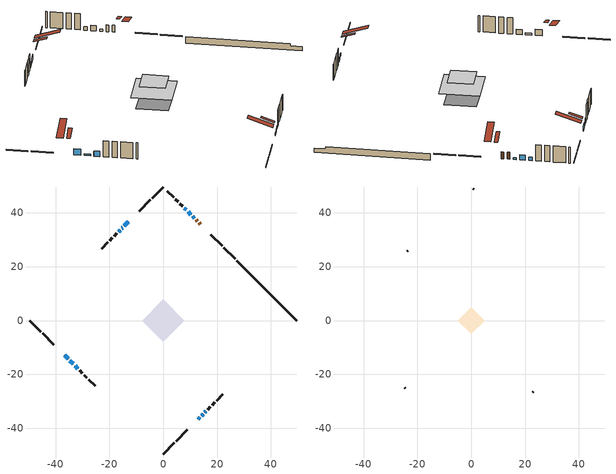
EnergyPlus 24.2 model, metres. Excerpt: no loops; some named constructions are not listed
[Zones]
conditioned space
 floor adiabatic (AdiabaticFloorConstruction): -7.85,0 0,7.85 7.85,0 0,-7.85 z3.05
 floor foundation (Slab1 construction): -5.55,0.65 -0.65,5.55 5.55,-0.65 0.65,-5.55 z-1.31
 wall outside (RimJoist1 construction): 0,-49.56 4.16,-45.4 / -49.56,0 -45.4,-4.16 / 0,49.56 -4.16,45.4 / 26.71,22.86 22.54,27.02 z0.61:0.91
 wall outside (RimJoist2 construction): 4.82,-44.74 8.98,-40.58 / -44.74,-4.82 -40.58,-8.98 / -4.82,44.74 -8.98,40.58 / 21.89,27.68 17.73,31.84 z0.61:0.91
 wall outside (AdiabaticWallConstruction 1): 13.8,35.76 13.32,36.24 / 12.66,36.9 12.19,37.37 z0.61:2.64
 wall outside (AdiabaticWallConstruction): 12.9,-36.66 13.55,-36.01 z0.61:1.37; -12.9,36.66 -14.43,35.13 / 10.27,39.29 9.19,40.37 / -32.76,-16.8 -31.68,-17.88 z0.61:2.13; -36.66,-12.9 -35.29,-14.27 z0.61:2.44; 11.54,38.03 10.92,38.64 / 14.21,-35.36 14.82,-34.74 / -34.64,-14.92 -33.42,-16.15 z0.61:1.17; -15.09,34.48 -15.38,34.19 z0.61:1.68; 15.47,-34.09 15.83,-33.73 z0.61:1.53; 8.53,41.03 7.89,41.68 z0.61:1.63; -16.03,33.53 -16.57,32.99 z0.61:2.14
 wall outside (Wall1 construction): 16.49,-33.08 17.53,-32.03 / -31.03,-18.54 -29.98,-19.58 / -17.23,32.34 -18.27,31.29 / 7.23,42.33 6.18,43.38 z0.61:5.49
 wall outside (Wall2 construction): 18.19,-31.37 19.2,-30.37 / -29.32,-20.24 -28.31,-21.25 / -18.93,30.63 -19.94,29.62 / 5.53,44.03 4.52,45.04 z0.61:5.49
 wall outside (Wall3 construction): 19.85,-29.71 22.18,-27.39 / -27.66,-21.9 -25.33,-24.23 / -20.59,28.97 -22.92,26.64 / 3.86,45.7 1.54,48.02 z0.61:5.49
 wall foundation (FoundationWall1 construction): 27.36,22.2,-1.31 27.36,22.2,0.61 47.34,2.22,0.61 47.34,2.22,0 49.56,0,0 49.56,0,-1.31
 window (WindowConstruction): 12.9,-36.66 13.55,-36.01 z0.61:1.37
 window (WindowConstruction 5): -12.9,36.66 -14.43,35.13 z0.61:2.13
 window (WindowConstruction 6): -36.66,-12.9 -35.29,-14.27 z0.61:2.44
 window (WindowConstruction 9): 11.54,38.03 10.93,38.64 z0.61:1.17
 window (WindowConstruction 10): 14.21,-35.35 14.82,-34.74 z0.61:1.17
 window (WindowConstruction 11): -34.64,-14.93 -33.42,-16.15 z0.61:1.17
 window (WindowConstruction 1): 10.27,39.29 9.19,40.37 z0.61:2.13
 window (WindowConstruction 2): -32.76,-16.8 -31.68,-17.88 z0.61:2.13
 window (WindowConstruction 7): -15.09,34.48 -15.37,34.19 z0.61:1.68
 window (WindowConstruction 8): 15.47,-34.09 15.83,-33.73 z0.61:1.52
 window (WindowConstruction 3): 8.53,41.03 7.89,41.68 z0.61:1.62
 window (WindowConstruction 4): -16.03,33.53 -16.57,32.99 z0.61:2.13
 door (Door): 13.8,35.76 13.32,36.24 z0.61:2.64
 door (Door 1): 12.66,36.9 12.19,37.37 z0.61:2.64
 ceiling adiabatic (AdiabaticFloorConstruction): 0,-7.85 7.85,0 0,7.85 -7.85,0 z3.05
 roof outside (Roof2 construction): 12.25,-37.32,5.49 9.67,-34.74,6.7 8.99,-35.42,6.7 11.57,-37.99,5.49; -37.32,-12.25,5.49 -34.74,-9.67,6.7 -35.42,-8.99,6.7 -37.99,-11.57,5.49; -12.25,37.32,5.49 -9.67,34.74,6.7 -8.99,35.42,6.7 -11.57,37.99,5.49; 14.46,35.1,5.49 11.88,32.53,6.7 12.56,31.85,6.7 15.14,34.42,5.49
attic - vented
 floor to conditioned space (Floor1 construction Reversed): -4.96,0 0,4.96 4.96,0 0,-4.96 z5.49
 wall outside (Wall4 construction): 22.83,-26.73 23.06,-26.5 / -24.68,-24.89 -24.45,-25.11 / -23.58,25.99 -23.8,25.76 / 0.88,48.68 0.66,48.91 z0.61:5.49
 roof outside (Roof1 construction): 10.91,-38.65,5.49 6.08,-33.82,7.77 4.8,-35.09,7.77 9.64,-39.92,5.49; -38.65,-10.91,5.49 -33.82,-6.08,7.77 -35.09,-4.8,7.77 -39.92,-9.64,5.49; -10.91,38.65,5.49 -6.08,33.82,7.77 -4.8,35.09,7.77 -9.64,39.92,5.49; 15.79,33.77,5.49 10.96,28.93,7.77 12.24,27.66,7.77 17.07,32.49,5.49
[Material] Roughness=Rough; Thermal Absorptance=0.9
Name | Thickness {m} | Conductivity {W/m-K} | Density {kg/m3} | Specific Heat {J/kg-K} | Solar Absorptance | Visible Absorptance
ceiling loosefill ins | 0.254 | 0.0480833 | 16.02 | 1046.75 | 0.7 | 0.7
ceiling stud and cavity | 0.1397 | 0.194931 | 65.682 | 1177.47 | 0.7 | 0.7
gypsum board | 0.0127 | 0.160291 | 801 | 837.4 | 0.6 | 0.6
[Construction]
Floor1 construction: ceiling loosefill ins, ceiling stud and cavity, gypsum board
[EnergyManagementSystem:OutputVariable] Type of Data in Variable=Summed; Update Frequency=ZoneTimestep
Name | EMS Variable | EMS Program or Subroutine | Units
loads_htg_intgains_annual_outvar; Energy Management System Output Variable 23 | loads_htg_intgains | component_loads_program | J
loads_htg_lighting_annual_outvar; Energy Management System Output Variable 24 | loads_htg_lighting | component_loads_program | J
loads_clg_roofs_annual_outvar; Energy Management System Output Variable 25 | loads_clg_roofs | component_loads_program | J
loads_clg_ceilings_annual_outvar; Energy Management System Output Variable 26 | loads_clg_ceilings | component_loads_program | J
loads_clg_walls_annual_outvar; Energy Management System Output Variable 27 | loads_clg_walls | component_loads_program | J
loads_clg_rim_joists_annual_outvar; Energy Management System Output Variable 28 | loads_clg_rim_joists | component_loads_program | J
loads_clg_foundation_walls_annual_outvar; Energy Management System Output Variable 29 | loads_clg_foundation_walls | component_loads_program | J
loads_clg_doors_annual_outvar; Energy Management System Output Variable 30 | loads_clg_doors | component_loads_program | J
loads_clg_windows_conduction_annual_outvar; Energy Management System Output Variable 31 | loads_clg_windows_conduction | component_loads_program | J
loads_clg_windows_solar_annual_outvar; Energy Management System Output Variable 32 | loads_clg_windows_solar | component_loads_program | J
loads_clg_skylights_conduction_annual_outvar; Energy Management System Output Variable 33 | loads_clg_skylights_conduction | component_loads_program | J
loads_clg_skylights_solar_annual_outvar; Energy Management System Output Variable 34 | loads_clg_skylights_solar | component_loads_program | J
loads_clg_floors_annual_outvar; Energy Management System Output Variable 35 | loads_clg_floors | component_loads_program | J
loads_clg_slabs_annual_outvar; Energy Management System Output Variable 36 | loads_clg_slabs | component_loads_program | J
loads_clg_internal_mass_annual_outvar; Energy Management System Output Variable 37 | loads_clg_internal_mass | component_loads_program | J
loads_clg_infil_annual_outvar; Energy Management System Output Variable 38 | loads_clg_infil | component_loads_program | J
loads_clg_natvent_annual_outvar; Energy Management System Output Variable 39 | loads_clg_natvent | component_loads_program | J
loads_clg_mechvent_annual_outvar; Energy Management System Output Variable 40 | loads_clg_mechvent | component_loads_program | J
loads_clg_whf_annual_outvar; Energy Management System Output Variable 41 | loads_clg_whf | component_loads_program | J
loads_clg_ducts_annual_outvar; Energy Management System Output Variable 42 | loads_clg_ducts | component_loads_program | J
loads_clg_intgains_annual_outvar; Energy Management System Output Variable 43 | loads_clg_intgains | component_loads_program | J
loads_clg_lighting_annual_outvar; Energy Management System Output Variable 44 | loads_clg_lighting | component_loads_program | J
loads_htg_tot_annual_outvar; Energy Management System Output Variable 1; Energy Management System Output Variable 45 | loads_htg_tot | total_loads_program | J
loads_clg_tot_annual_outvar; Energy Management System Output Variable 2; Energy Management System Output Variable 46 | loads_clg_tot | total_loads_program | J
Energy Management System Output Variable 3 | htg_unmet_hours | unmet_hours_program | hr
Energy Management System Output Variable 4 | clg_unmet_hours | unmet_hours_program | hr
Energy Management System Output Variable 5 | loads_htg_roofs | component_loads_program | J
Energy Management System Output Variable 6 | loads_htg_ceilings | component_loads_program | J
Energy Management System Output Variable 7 | loads_htg_walls | component_loads_program | J
Energy Management System Output Variable 8 | loads_htg_rim_joists | component_loads_program | J
Energy Management System Output Variable 9 | loads_htg_foundation_walls | component_loads_program | J
Energy Management System Output Variable 10 | loads_htg_doors | component_loads_program | J
Energy Management System Output Variable 11 | loads_htg_windows_conduction | component_loads_program | J
Energy Management System Output Variable 12 | loads_htg_windows_solar | component_loads_program | J
Energy Management System Output Variable 13 | loads_htg_skylights_conduction | component_loads_program | J
Energy Management System Output Variable 14 | loads_htg_skylights_solar | component_loads_program | J
Energy Management System Output Variable 15 | loads_htg_floors | component_loads_program | J
Energy Management System Output Variable 16 | loads_htg_slabs | component_loads_program | J
Energy Management System Output Variable 17 | loads_htg_internal_mass | component_loads_program | J
Energy Management System Output Variable 18 | loads_htg_infil | component_loads_program | J
Energy Management System Output Variable 19 | loads_htg_natvent | component_loads_program | J
Energy Management System Output Variable 20 | loads_htg_mechvent | component_loads_program | J
Energy Management System Output Variable 21 | loads_htg_whf | component_loads_program | J
Energy Management System Output Variable 22 | loads_htg_ducts | component_loads_program | J
[Schedule:Day:Interval]
interior lighting schedule day: No, 01:00, 0.108182, 04:00, 0.0901515, 05:00, 0.0991667, 06:00, 0.162273, 07:00, 0.270455, 08:00, 0.342576, 10:00, 0.369621, 11:00, 0.351591, 12:00, 0.333561, 13:00, 0.324545, 14:00, 0.31553, 15:00, 0.333561, 16:00, 0.369621, 17:00, 0.450758, 18:00, 0.585985, 19:00, 0.775303, 20:00, 0.955606, 21:00, 0.991667, 22:00, 0.712197, 23:00, 0.360606, 24:00, 0.162273
interior lighting schedule day 1: No, 01:00, 0.100909, 04:00, 0.0840909, 05:00, 0.0925, 06:00, 0.151364, 07:00, 0.252273, 08:00, 0.319545, 10:00, 0.344773, 11:00, 0.327955, 12:00, 0.311136, 13:00, 0.302727, 14:00, 0.294318, 15:00, 0.311136, 16:00, 0.344773, 17:00, 0.420455, 18:00, 0.546591, 19:00, 0.723182, 20:00, 0.891364, 21:00, 0.925, 22:00, 0.664318, 23:00, 0.336364, 24:00, 0.151364
interior lighting schedule day 2: No, 01:00, 0.0927273, 04:00, 0.0772727, 05:00, 0.085, 06:00, 0.139091, 07:00, 0.231818, 08:00, 0.293636, 10:00, 0.316818, 11:00, 0.301364, 12:00, 0.285909, 13:00, 0.278182, 14:00, 0.270455, 15:00, 0.285909, 16:00, 0.316818, 17:00, 0.386364, 18:00, 0.502273, 19:00, 0.664545, 20:00, 0.819091, 21:00, 0.85, 22:00, 0.610455, 23:00, 0.309091, 24:00, 0.139091
interior lighting schedule day 3: No, 01:00, 0.0845455, 04:00, 0.0704545, 05:00, 0.0775, 06:00, 0.126818, 07:00, 0.211364, 08:00, 0.267727, 10:00, 0.288864, 11:00, 0.274773, 12:00, 0.260682, 13:00, 0.253636, 14:00, 0.246591, 15:00, 0.260682, 16:00, 0.288864, 17:00, 0.352273, 18:00, 0.457955, 19:00, 0.605909, 20:00, 0.746818, 21:00, 0.775, 22:00, 0.556591, 23:00, 0.281818, 24:00, 0.126818
interior lighting schedule day 4: No, 01:00, 0.0763636, 04:00, 0.0636364, 05:00, 0.07, 06:00, 0.114545, 07:00, 0.190909, 08:00, 0.241818, 10:00, 0.260909, 11:00, 0.248182, 12:00, 0.235455, 13:00, 0.229091, 14:00, 0.222727, 15:00, 0.235455, 16:00, 0.260909, 17:00, 0.318182, 18:00, 0.413636, 19:00, 0.547273, 20:00, 0.674545, 21:00, 0.7, 22:00, 0.502727, 23:00, 0.254545, 24:00, 0.114545
interior lighting schedule day 5: No, 01:00, 0.0727273, 04:00, 0.0606061, 05:00, 0.0666667, 06:00, 0.109091, 07:00, 0.181818, 08:00, 0.230303, 10:00, 0.248485, 11:00, 0.236364, 12:00, 0.224242, 13:00, 0.218182, 14:00, 0.212121, 15:00, 0.224242, 16:00, 0.248485, 17:00, 0.30303, 18:00, 0.393939, 19:00, 0.521212, 20:00, 0.642424, 21:00, 0.666667, 22:00, 0.478788, 23:00, 0.242424, 24:00, 0.109091
interior lighting schedule day 6: No, 01:00, 0.0745455, 04:00, 0.0621212, 05:00, 0.0683333, 06:00, 0.111818, 07:00, 0.186364, 08:00, 0.236061, 10:00, 0.254697, 11:00, 0.242273, 12:00, 0.229848, 13:00, 0.223636, 14:00, 0.217424, 15:00, 0.229848, 16:00, 0.254697, 17:00, 0.310606, 18:00, 0.403788, 19:00, 0.534242, 20:00, 0.658485, 21:00, 0.683333, 22:00, 0.490758, 23:00, 0.248485, 24:00, 0.111818
interior lighting schedule day 7: No, 01:00, 0.08, 04:00, 0.0666667, 05:00, 0.0733333, 06:00, 0.12, 07:00, 0.2, 08:00, 0.253333, 10:00, 0.273333, 11:00, 0.26, 12:00, 0.246667, 13:00, 0.24, 14:00, 0.233333, 15:00, 0.246667, 16:00, 0.273333, 17:00, 0.333333, 18:00, 0.433333, 19:00, 0.573333, 20:00, 0.706667, 21:00, 0.733333, 22:00, 0.526667, 23:00, 0.266667, 24:00, 0.12
interior lighting schedule day 8: No, 01:00, 0.0890909, 04:00, 0.0742424, 05:00, 0.0816667, 06:00, 0.133636, 07:00, 0.222727, 08:00, 0.282121, 10:00, 0.304394, 11:00, 0.289545, 12:00, 0.274697, 13:00, 0.267273, 14:00, 0.259848, 15:00, 0.274697, 16:00, 0.304394, 17:00, 0.371212, 18:00, 0.482576, 19:00, 0.638485, 20:00, 0.78697, 21:00, 0.816667, 22:00, 0.586515, 23:00, 0.29697, 24:00, 0.133636
interior lighting schedule day 9: No, 01:00, 0.0972727, 04:00, 0.0810606, 05:00, 0.0891667, 06:00, 0.145909, 07:00, 0.243182, 08:00, 0.30803, 10:00, 0.332348, 11:00, 0.316136, 12:00, 0.299924, 13:00, 0.291818, 14:00, 0.283712, 15:00, 0.299924, 16:00, 0.332348, 17:00, 0.405303, 18:00, 0.526894, 19:00, 0.697121, 20:00, 0.859242, 21:00, 0.891667, 22:00, 0.640379, 23:00, 0.324242, 24:00, 0.145909
interior lighting schedule day 10: No, 01:00, 0.105455, 04:00, 0.0878788, 05:00, 0.0966667, 06:00, 0.158182, 07:00, 0.263636, 08:00, 0.333939, 10:00, 0.360303, 11:00, 0.342727, 12:00, 0.325152, 13:00, 0.316364, 14:00, 0.307576, 15:00, 0.325152, 16:00, 0.360303, 17:00, 0.439394, 18:00, 0.571212, 19:00, 0.755758, 20:00, 0.931515, 21:00, 0.966667, 22:00, 0.694242, 23:00, 0.351515, 24:00, 0.158182
interior lighting schedule day 11: No, 01:00, 0.109091, 04:00, 0.0909091, 05:00, 0.1, 06:00, 0.163636, 07:00, 0.272727, 08:00, 0.345455, 10:00, 0.372727, 11:00, 0.354545, 12:00, 0.336364, 13:00, 0.327273, 14:00, 0.318182, 15:00, 0.336364, 16:00, 0.372727, 17:00, 0.454545, 18:00, 0.590909, 19:00, 0.781818, 20:00, 0.963636, 21:00, 1, 22:00, 0.718182, 23:00, 0.363636, 24:00, 0.163636
interior lighting schedule default day; occupants schedule default day; clothes dryer schedule default day; cooking range schedule default day; mech vent range fan 0 schedule default day; misc plug loads schedule default day; general water use schedule default day; heating setpoint default day; cooling setpoint default day; clothes dryer exhaust 0 schedule default day; cooling season schedule day; cooling season schedule day 2; cooling season schedule default day; exterior lighting schedule default day; natural vent schedule default day: No, 24:00, 0
occupants schedule day: No, 05:00, 0.426829, 06:00, 0.719512, 07:00, 1, 08:00, 0.670732, 09:00, 0.329268, 14:00, 0.170732, 15:00, 0.231707, 16:00, 0.329268, 17:00, 0.5, 18:00, 0.670732, 19:00, 0.829268, 21:00, 1, 22:00, 0.853659, 23:00, 0.646341, 24:00, 0.426829
clothes dryer schedule day; clothes dryer exhaust 0 schedule day: No, 01:00, 0.123457, 02:00, 0.0740741, 03:00, 0.0493827, 04:00, 0.0246914, 05:00, 0.0493827, 06:00, 0.0740741, 07:00, 0.197531, 08:00, 0.395062, 09:00, 0.592593, 10:00, 0.839506, 11:00, 0.962963, 12:00, 1, 13:00, 0.91358, 14:00, 0.82716, 15:00, 0.716049, 16:00, 0.753086, 17:00, 0.679012, 18:00, 0.666667, 20:00, 0.62963, 21:00, 0.641975, 22:00, 0.666667, 23:00, 0.54321, 24:00, 0.296296
cooking range schedule day: No, 05:00, 0.0597015, 06:00, 0.11194, 07:00, 0.171642, 08:00, 0.291045, 11:00, 0.343284, 12:00, 0.402985, 13:00, 0.462687, 14:00, 0.343284, 15:00, 0.291045, 16:00, 0.402985, 17:00, 0.567164, 18:00, 1, 19:00, 0.850746, 20:00, 0.432836, 21:00, 0.291045, 22:00, 0.231343, 23:00, 0.171642, 24:00, 0.11194
mech vent range fan 0 schedule day: No, 18:00, 0, 19:00, 1, 20:00, 0.2, 24:00, 0
misc plug loads schedule day: No, 06:00, 0.705882, 07:00, 0.745098, 08:00, 0.803922, 15:00, 0.823529, 16:00, 0.862745, 17:00, 0.921569, 18:00, 0.980392, 19:00, 1, 20:00, 0.980392, 21:00, 0.941176, 22:00, 0.862745, 23:00, 0.784314, 24:00, 0.72549
general water use schedule day: No, 01:00, 0.315068, 03:00, 0.287671, 04:00, 0.342466, 05:00, 0.369863, 06:00, 0.520548, 07:00, 0.60274, 08:00, 0.534247, 10:00, 0.506849, 11:00, 0.465753, 14:00, 0.479452, 15:00, 0.534247, 16:00, 0.589041, 17:00, 0.69863, 18:00, 0.876712, 19:00, 0.890411, 20:00, 0.986301, 21:00, 1, 22:00, 0.863014, 23:00, 0.616438, 24:00, 0.465753
heating setpoint day: No, 07:00, 18, 23:00, 21, 24:00, 18
cooling setpoint day: No, 24:00, 25
cooling season schedule day 1: No, 24:00, 1
exterior lighting schedule day: No, 01:00, 0.566667, 03:00, 0.524167, 05:00, 0.495833, 06:00, 0.5525, 07:00, 0.623333, 08:00, 0.580833, 09:00, 0.439167, 10:00, 0.354167, 12:00, 0.34, 13:00, 0.354167, 14:00, 0.396667, 15:00, 0.425, 16:00, 0.495833, 17:00, 0.623333, 18:00, 0.793333, 19:00, 0.906667, 20:00, 0.963333, 21:00, 0.991667, 22:00, 0.920833, 23:00, 0.793333, 24:00, 0.665833
exterior lighting schedule day 1: No, 01:00, 0.528571, 03:00, 0.488929, 05:00, 0.4625, 06:00, 0.515357, 07:00, 0.581429, 08:00, 0.541786, 09:00, 0.409643, 10:00, 0.330357, 12:00, 0.317143, 13:00, 0.330357, 14:00, 0.37, 15:00, 0.396429, 16:00, 0.4625, 17:00, 0.581429, 18:00, 0.74, 19:00, 0.845714, 20:00, 0.898571, 21:00, 0.925, 22:00, 0.858929, 23:00, 0.74, 24:00, 0.621071
exterior lighting schedule day 10: No, 01:00, 0.552381, 03:00, 0.510952, 05:00, 0.483333, 06:00, 0.538571, 07:00, 0.607619, 08:00, 0.56619, 09:00, 0.428095, 10:00, 0.345238, 12:00, 0.331429, 13:00, 0.345238, 14:00, 0.386667, 15:00, 0.414286, 16:00, 0.483333, 17:00, 0.607619, 18:00, 0.773333, 19:00, 0.88381, 20:00, 0.939048, 21:00, 0.966667, 22:00, 0.897619, 23:00, 0.773333, 24:00, 0.649048
exterior lighting schedule day 11: No, 01:00, 0.571429, 03:00, 0.528571, 05:00, 0.5, 06:00, 0.557143, 07:00, 0.628571, 08:00, 0.585714, 09:00, 0.442857, 10:00, 0.357143, 12:00, 0.342857, 13:00, 0.357143, 14:00, 0.4, 15:00, 0.428571, 16:00, 0.5, 17:00, 0.628571, 18:00, 0.8, 19:00, 0.914286, 20:00, 0.971429, 21:00, 1, 22:00, 0.928571, 23:00, 0.8, 24:00, 0.671429
exterior lighting schedule day 2: No, 01:00, 0.485714, 03:00, 0.449286, 05:00, 0.425, 06:00, 0.473571, 07:00, 0.534286, 08:00, 0.497857, 09:00, 0.376429, 10:00, 0.303571, 12:00, 0.291429, 13:00, 0.303571, 14:00, 0.34, 15:00, 0.364286, 16:00, 0.425, 17:00, 0.534286, 18:00, 0.68, 19:00, 0.777143, 20:00, 0.825714, 21:00, 0.85, 22:00, 0.789286, 23:00, 0.68, 24:00, 0.570714
exterior lighting schedule day 3: No, 01:00, 0.442857, 03:00, 0.409643, 05:00, 0.3875, 06:00, 0.431786, 07:00, 0.487143, 08:00, 0.453929, 09:00, 0.343214, 10:00, 0.276786, 12:00, 0.265714, 13:00, 0.276786, 14:00, 0.31, 15:00, 0.332143, 16:00, 0.3875, 17:00, 0.487143, 18:00, 0.62, 19:00, 0.708571, 20:00, 0.752857, 21:00, 0.775, 22:00, 0.719643, 23:00, 0.62, 24:00, 0.520357
exterior lighting schedule day 4: No, 01:00, 0.4, 03:00, 0.37, 05:00, 0.35, 06:00, 0.39, 07:00, 0.44, 08:00, 0.41, 09:00, 0.31, 10:00, 0.25, 12:00, 0.24, 13:00, 0.25, 14:00, 0.28, 15:00, 0.3, 16:00, 0.35, 17:00, 0.44, 18:00, 0.56, 19:00, 0.64, 20:00, 0.68, 21:00, 0.7, 22:00, 0.65, 23:00, 0.56, 24:00, 0.47
exterior lighting schedule day 5: No, 01:00, 0.380952, 03:00, 0.352381, 05:00, 0.333333, 06:00, 0.371429, 07:00, 0.419048, 08:00, 0.390476, 09:00, 0.295238, 10:00, 0.238095, 12:00, 0.228571, 13:00, 0.238095, 14:00, 0.266667, 15:00, 0.285714, 16:00, 0.333333, 17:00, 0.419048, 18:00, 0.533333, 19:00, 0.609524, 20:00, 0.647619, 21:00, 0.666667, 22:00, 0.619048, 23:00, 0.533333, 24:00, 0.447619
exterior lighting schedule day 6: No, 01:00, 0.390476, 03:00, 0.36119, 05:00, 0.341667, 06:00, 0.380714, 07:00, 0.429524, 08:00, 0.400238, 09:00, 0.302619, 10:00, 0.244048, 12:00, 0.234286, 13:00, 0.244048, 14:00, 0.273333, 15:00, 0.292857, 16:00, 0.341667, 17:00, 0.429524, 18:00, 0.546667, 19:00, 0.624762, 20:00, 0.66381, 21:00, 0.683333, 22:00, 0.634524, 23:00, 0.546667, 24:00, 0.45881
exterior lighting schedule day 7: No, 01:00, 0.419048, 03:00, 0.387619, 05:00, 0.366667, 06:00, 0.408571, 07:00, 0.460952, 08:00, 0.429524, 09:00, 0.324762, 10:00, 0.261905, 12:00, 0.251429, 13:00, 0.261905, 14:00, 0.293333, 15:00, 0.314286, 16:00, 0.366667, 17:00, 0.460952, 18:00, 0.586667, 19:00, 0.670476, 20:00, 0.712381, 21:00, 0.733333, 22:00, 0.680952, 23:00, 0.586667, 24:00, 0.492381
exterior lighting schedule day 8: No, 01:00, 0.466667, 03:00, 0.431667, 05:00, 0.408333, 06:00, 0.455, 07:00, 0.513333, 08:00, 0.478333, 09:00, 0.361667, 10:00, 0.291667, 12:00, 0.28, 13:00, 0.291667, 14:00, 0.326667, 15:00, 0.35, 16:00, 0.408333, 17:00, 0.513333, 18:00, 0.653333, 19:00, 0.746667, 20:00, 0.793333, 21:00, 0.816667, 22:00, 0.758333, 23:00, 0.653333, 24:00, 0.548333
exterior lighting schedule day 9: No, 01:00, 0.509524, 03:00, 0.47131, 05:00, 0.445833, 06:00, 0.496786, 07:00, 0.560476, 08:00, 0.522262, 09:00, 0.394881, 10:00, 0.318452, 12:00, 0.305714, 13:00, 0.318452, 14:00, 0.356667, 15:00, 0.382143, 16:00, 0.445833, 17:00, 0.560476, 18:00, 0.713333, 19:00, 0.815238, 20:00, 0.86619, 21:00, 0.891667, 22:00, 0.827976, 23:00, 0.713333, 24:00, 0.59869
[Schedule:Week:Daily]
heating setpoint Week Rule - Jan1-Dec31: heating setpoint day, heating setpoint day, heating setpoint day, heating setpoint day, heating setpoint day, heating setpoint day, heating setpoint day, heating setpoint default day, heating setpoint default day, heating setpoint default day, heating setpoint default day, heating setpoint default day
cooling setpoint Week Rule - Jan1-Dec31: cooling setpoint day, cooling setpoint day, cooling setpoint day, cooling setpoint day, cooling setpoint day, cooling setpoint day, cooling setpoint day, cooling setpoint default day, cooling setpoint default day, cooling setpoint default day, cooling setpoint default day, cooling setpoint default day
clothes dryer exhaust 0 schedule Week Rule - Jan1-Dec31: clothes dryer exhaust 0 schedule day, clothes dryer exhaust 0 schedule day, clothes dryer exhaust 0 schedule day, clothes dryer exhaust 0 schedule day, clothes dryer exhaust 0 schedule day, clothes dryer exhaust 0 schedule day, clothes dryer exhaust 0 schedule day, clothes dryer exhaust 0 schedule default day, clothes dryer exhaust 0 schedule default day, clothes dryer exhaust 0 schedule default day, clothes dryer exhaust 0 schedule default day, clothes dryer exhaust 0 schedule default day
cooling season schedule Week Rule - Jan1-May26: cooling season schedule day, cooling season schedule day, cooling season schedule day, cooling season schedule day, cooling season schedule day, cooling season schedule day, cooling season schedule day, cooling season schedule default day, cooling season schedule default day, cooling season schedule default day, cooling season schedule default day, cooling season schedule default day
cooling season schedule Week Rule - May27-Jun2: cooling season schedule day, cooling season schedule day, cooling season schedule day, cooling season schedule day, cooling season schedule day, cooling season schedule day 1, cooling season schedule day 1, cooling season schedule default day, cooling season schedule default day, cooling season schedule default day, cooling season schedule default day, cooling season schedule default day
cooling season schedule Week Rule - Jun3-Aug25: cooling season schedule day 1, cooling season schedule day 1, cooling season schedule day 1, cooling season schedule day 1, cooling season schedule day 1, cooling season schedule day 1, cooling season schedule day 1, cooling season schedule default day, cooling season schedule default day, cooling season schedule default day, cooling season schedule default day, cooling season schedule default day
cooling season schedule Week Rule - Aug26-Sep1: cooling season schedule day 1, cooling season schedule day 1, cooling season schedule day 1, cooling season schedule day 1, cooling season schedule day 1, cooling season schedule day 1, cooling season schedule day 2, cooling season schedule default day, cooling season schedule default day, cooling season schedule default day, cooling season schedule default day, cooling season schedule default day
cooling season schedule Week Rule - Sep2-Dec31: cooling season schedule day 2, cooling season schedule day 2, cooling season schedule day 2, cooling season schedule day 2, cooling season schedule day 2, cooling season schedule day 2, cooling season schedule day 2, cooling season schedule default day, cooling season schedule default day, cooling season schedule default day, cooling season schedule default day, cooling season schedule default day
exterior lighting schedule Week Rule - Jul1-Jul28: exterior lighting schedule day 6, exterior lighting schedule day 6, exterior lighting schedule day 6, exterior lighting schedule day 6, exterior lighting schedule day 6, exterior lighting schedule day 6, exterior lighting schedule day 6, exterior lighting schedule default day, exterior lighting schedule default day, exterior lighting schedule default day, exterior lighting schedule default day, exterior lighting schedule default day
exterior lighting schedule Week Rule - Jul29-Aug4: exterior lighting schedule day 6, exterior lighting schedule day 6, exterior lighting schedule day 6, exterior lighting schedule day 7, exterior lighting schedule day 7, exterior lighting schedule day 7, exterior lighting schedule day 7, exterior lighting schedule default day, exterior lighting schedule default day, exterior lighting schedule default day, exterior lighting schedule default day, exterior lighting schedule default day
exterior lighting schedule Week Rule - Aug5-Aug25: exterior lighting schedule day 7, exterior lighting schedule day 7, exterior lighting schedule day 7, exterior lighting schedule day 7, exterior lighting schedule day 7, exterior lighting schedule day 7, exterior lighting schedule day 7, exterior lighting schedule default day, exterior lighting schedule default day, exterior lighting schedule default day, exterior lighting schedule default day, exterior lighting schedule default day
exterior lighting schedule Week Rule - Aug26-Sep1: exterior lighting schedule day 7, exterior lighting schedule day 7, exterior lighting schedule day 7, exterior lighting schedule day 7, exterior lighting schedule day 7, exterior lighting schedule day 7, exterior lighting schedule day 8, exterior lighting schedule default day, exterior lighting schedule default day, exterior lighting schedule default day, exterior lighting schedule default day, exterior lighting schedule default day
exterior lighting schedule Week Rule - Sep2-Sep29: exterior lighting schedule day 8, exterior lighting schedule day 8, exterior lighting schedule day 8, exterior lighting schedule day 8, exterior lighting schedule day 8, exterior lighting schedule day 8, exterior lighting schedule day 8, exterior lighting schedule default day, exterior lighting schedule default day, exterior lighting schedule default day, exterior lighting schedule default day, exterior lighting schedule default day
exterior lighting schedule Week Rule - Sep30-Oct6: exterior lighting schedule day 8, exterior lighting schedule day 9, exterior lighting schedule day 9, exterior lighting schedule day 9, exterior lighting schedule day 9, exterior lighting schedule day 9, exterior lighting schedule day 9, exterior lighting schedule default day, exterior lighting schedule default day, exterior lighting schedule default day, exterior lighting schedule default day, exterior lighting schedule default day
exterior lighting schedule Week Rule - Oct7-Oct27: exterior lighting schedule day 9, exterior lighting schedule day 9, exterior lighting schedule day 9, exterior lighting schedule day 9, exterior lighting schedule day 9, exterior lighting schedule day 9, exterior lighting schedule day 9, exterior lighting schedule default day, exterior lighting schedule default day, exterior lighting schedule default day, exterior lighting schedule default day, exterior lighting schedule default day
exterior lighting schedule Week Rule - Oct28-Nov3: exterior lighting schedule day 9, exterior lighting schedule day 9, exterior lighting schedule day 9, exterior lighting schedule day 9, exterior lighting schedule day 10, exterior lighting schedule day 10, exterior lighting schedule day 10, exterior lighting schedule default day, exterior lighting schedule default day, exterior lighting schedule default day, exterior lighting schedule default day, exterior lighting schedule default day
exterior lighting schedule Week Rule - Nov4-Nov24: exterior lighting schedule day 10, exterior lighting schedule day 10, exterior lighting schedule day 10, exterior lighting schedule day 10, exterior lighting schedule day 10, exterior lighting schedule day 10, exterior lighting schedule day 10, exterior lighting schedule default day, exterior lighting schedule default day, exterior lighting schedule default day, exterior lighting schedule default day, exterior lighting schedule default day
exterior lighting schedule Week Rule - Nov25-Dec1: exterior lighting schedule day 10, exterior lighting schedule day 10, exterior lighting schedule day 10, exterior lighting schedule day 10, exterior lighting schedule day 10, exterior lighting schedule day 10, exterior lighting schedule day 11, exterior lighting schedule default day, exterior lighting schedule default day, exterior lighting schedule default day, exterior lighting schedule default day, exterior lighting schedule default day
exterior lighting schedule Week Rule - Dec2-Dec31: exterior lighting schedule day 11, exterior lighting schedule day 11, exterior lighting schedule day 11, exterior lighting schedule day 11, exterior lighting schedule day 11, exterior lighting schedule day 11, exterior lighting schedule day 11, exterior lighting schedule default day, exterior lighting schedule default day, exterior lighting schedule default day, exterior lighting schedule default day, exterior lighting schedule default day
natural vent schedule Week Rule - Jan1-Dec31: natural vent schedule default day, natural vent schedule default day, natural vent schedule default day, natural vent schedule default day, natural vent schedule default day, natural vent schedule default day, natural vent schedule default day, natural vent schedule default day, natural vent schedule default day, natural vent schedule default day, natural vent schedule default day, natural vent schedule default day
[Schedule:Year]
heating setpoint: heating setpoint Week Rule - Jan1-Dec31, 1, 1, 12, 31
cooling setpoint: cooling setpoint Week Rule - Jan1-Dec31, 1, 1, 12, 31
clothes dryer exhaust 0 schedule: clothes dryer exhaust 0 schedule Week Rule - Jan1-Dec31, 1, 1, 12, 31
cooling season schedule: cooling season schedule Week Rule - Jan1-May26, 1, 1, 5, 26, cooling season schedule Week Rule - May27-Jun2, 5, 27, 6, 2, cooling season schedule Week Rule - Jun3-Aug25, 6, 3, 8, 25, cooling season schedule Week Rule - Aug26-Sep1, 8, 26, 9, 1, cooling season schedule Week Rule - Sep2-Dec31, 9, 2, 12, 31
natural vent schedule: natural vent schedule Week Rule - Jan1-Dec31, 1, 1, 12, 31
